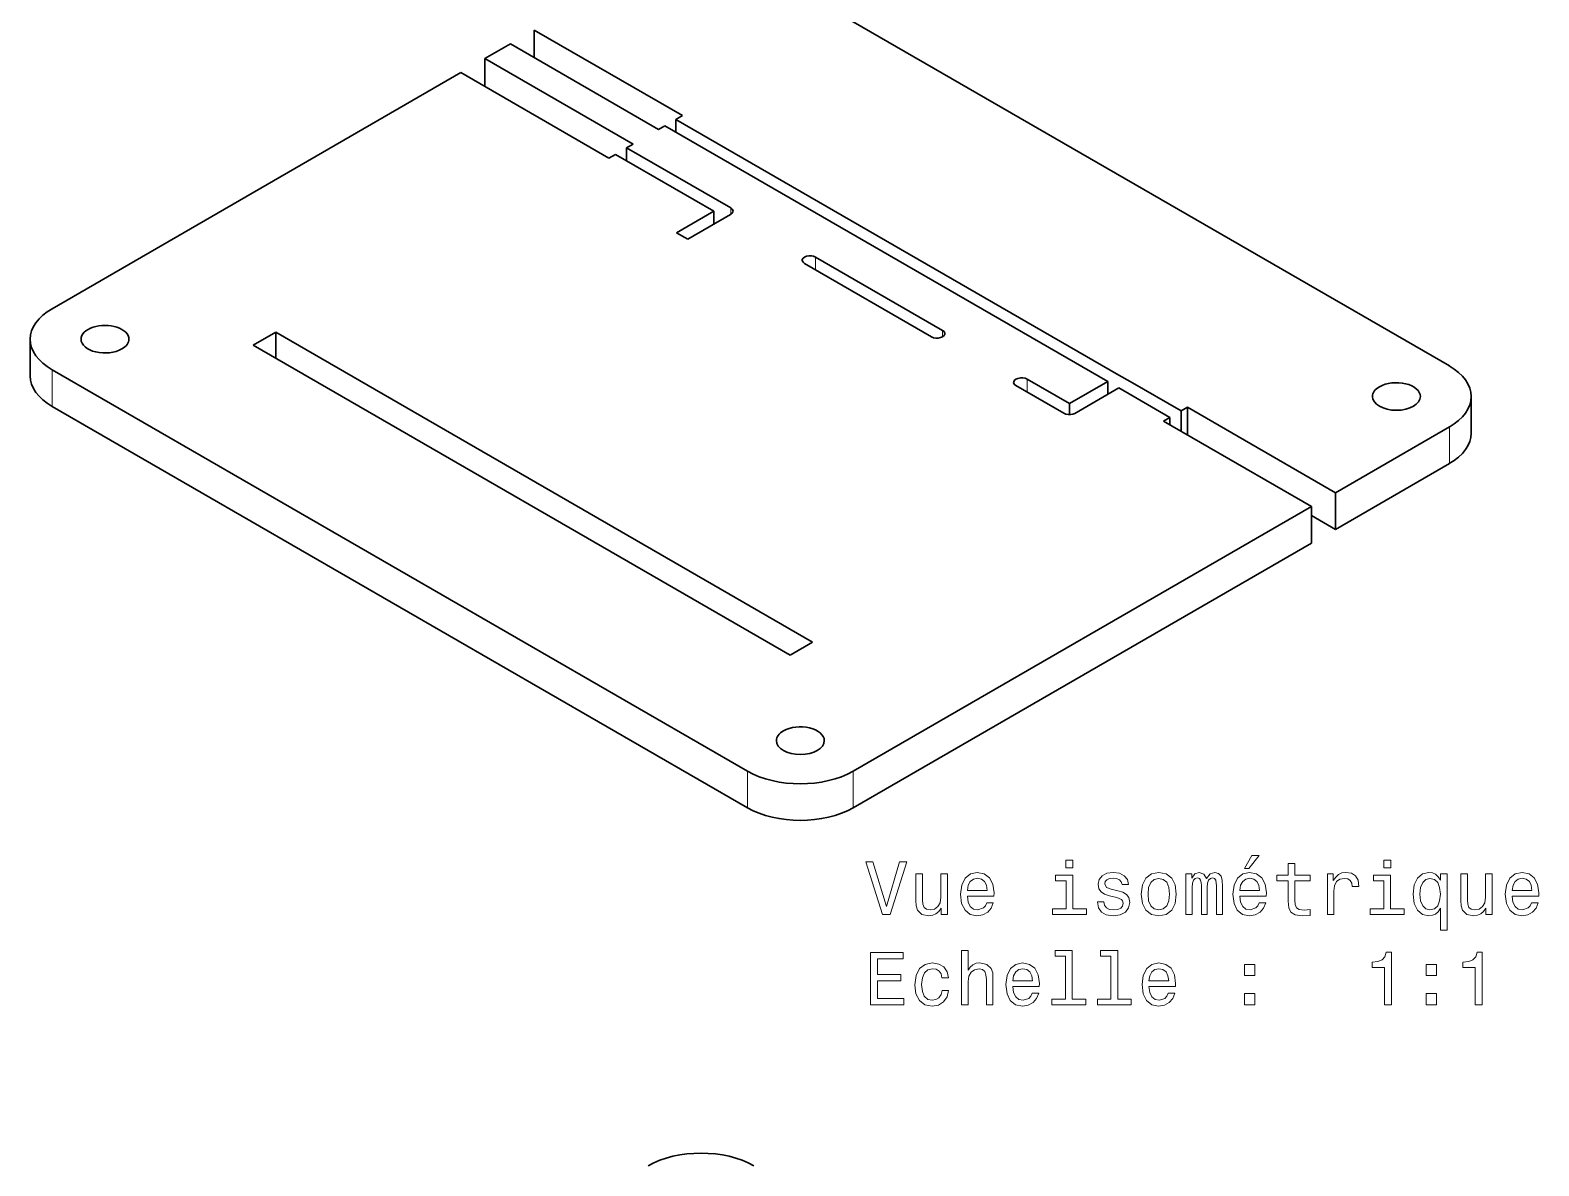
# Model space of a CAD drawing. Extents: x -131 to 1002, y -402 to 783.
# Drawn here: x 669 to 769.9, y 485 to 560.9 of the extents above; entities that cross this region are included whole.
import ezdxf

# ---------------------------------------------------------------- set-up
doc = ezdxf.new("R2010")
doc.units = 0

msp = doc.modelspace()

# ---------------------------------------------------------------- linework, layer by layer
at = {"color": 7, "lineweight": 35}
for p, q in [((763.91, 538.48), (717.41, 565.33)), ((697.81, 558.1), (670.47, 542.31)), ((741.81, 537.87), (712.19, 554.97)), ((711.44, 554.54), (741.06, 537.44)), ((721.33, 520.02), (685.43, 540.74)), ((683.93, 539.87), (719.83, 519.15)), ((670.47, 538.23), (716.97, 511.39)), ((670.47, 535.78), (716.97, 508.94)), ((724.04, 511.39), (754.69, 529.08)), ((724.04, 508.94), (754.69, 526.63))]:
    msp.add_line(p, q, dxfattribs=at)
at = {"color": 7, "lineweight": 35, "ltscale": 0.285779}
for p, q in [((702.72, 560.93), (712.62, 555.22)), ((699.42, 559.03), (709.32, 553.31))]:
    msp.add_line(p, q, dxfattribs=at)
at = {"color": 7, "lineweight": 35, "ltscale": 0.046301}
for p, q in [((702.72, 559.08), (702.72, 560.93)), ((699.42, 557.17), (699.42, 559.03))]:
    msp.add_line(p, q, dxfattribs=at)
at = {"color": 7, "lineweight": 35, "ltscale": 0.049001}
msp.add_line((701.12, 560.01), (699.42, 559.03), dxfattribs=at)
at = {"color": 7, "lineweight": 35, "ltscale": 0.285777}
for p, q in [((701.12, 560.01), (711.02, 554.29)), ((697.81, 558.1), (707.71, 552.38))]:
    msp.add_line(p, q, dxfattribs=at)
at = {"color": 7, "lineweight": 35, "ltscale": 0.012356}
for p, q in [((712.19, 554.97), (712.62, 555.22)), ((746.39, 535.72), (745.97, 535.47))]:
    msp.add_line(p, q, dxfattribs=at)
at = {"color": 7, "lineweight": 35, "ltscale": 0.021603}
for p, q in [((712.19, 554.11), (712.19, 554.97)), ((708.89, 552.2), (708.89, 553.06)), ((714.73, 547.97), (714.73, 548.83)), ((742.56, 537.44), (741.81, 537.87)), ((741.06, 536.57), (741.06, 537.44))]:
    msp.add_line(p, q, dxfattribs=at)
at = {"color": 7, "lineweight": 35, "ltscale": 0.012342}
msp.add_line((711.02, 554.29), (711.44, 554.54), dxfattribs=at)
at = {"color": 7, "lineweight": 35, "ltscale": 0.012349}
msp.add_line((708.89, 553.06), (709.32, 553.31), dxfattribs=at)
at = {"color": 7, "lineweight": 35, "ltscale": 0.200898}
msp.add_line((715.85, 549.05), (708.89, 553.06), dxfattribs=at)
at = {"color": 7, "lineweight": 35, "ltscale": 0.01235}
msp.add_line((707.71, 552.38), (708.14, 552.63), dxfattribs=at)
at = {"color": 7, "lineweight": 35, "ltscale": 0.190097}
msp.add_line((708.14, 552.63), (714.73, 548.83), dxfattribs=at)
at = {"color": 7, "lineweight": 35, "ltscale": 0.072046}
msp.add_line((714.73, 548.83), (712.23, 547.39), dxfattribs=at)
at = {"color": 7, "lineweight": 13, "ltscale": 0.010829}
msp.add_line((715.85, 548.61), (715.85, 549.05), dxfattribs=at)
at = {"color": 7, "lineweight": 35, "ltscale": 0.082552}
msp.add_line((712.98, 546.96), (715.84, 548.61), dxfattribs=at)
at = {"color": 7, "lineweight": 35, "ltscale": 0.000279219}
msp.add_line((715.84, 548.61), (715.85, 548.61), dxfattribs=at)
at = {"color": 7, "lineweight": 35, "ltscale": 0.021604}
msp.add_line((712.23, 547.39), (712.98, 546.96), dxfattribs=at)
at = {"color": 7, "lineweight": 35, "ltscale": 0.244949}
for p, q in [((720.79, 545.33), (729.27, 540.43)), ((730.02, 540.86), (721.53, 545.76))]:
    msp.add_line(p, q, dxfattribs=at)
at = {"color": 7, "lineweight": 13, "ltscale": 0.021603}
for p, q in [((721.53, 544.9), (721.53, 545.76)), ((735.68, 536.73), (735.68, 537.6))]:
    msp.add_line(p, q, dxfattribs=at)
at = {"color": 7, "lineweight": 35, "ltscale": 0.043305}
for p, q in [((685.43, 540.74), (683.93, 539.87)), ((719.83, 519.15), (721.33, 520.02))]:
    msp.add_line(p, q, dxfattribs=at)
at = {"color": 7, "lineweight": 35, "ltscale": 0.043306}
msp.add_line((685.43, 539.01), (685.43, 540.74), dxfattribs=at)
at = {"color": 7, "lineweight": 13, "ltscale": 0.010802}
msp.add_line((730.02, 540.43), (730.02, 540.86), dxfattribs=at)
at = {"color": 7, "lineweight": 35, "ltscale": 0.061237}
for p, q in [((669.01, 537.82), (669.01, 540.27)), ((754.69, 526.63), (754.69, 529.08))]:
    msp.add_line(p, q, dxfattribs=at)
at = {"color": 7, "lineweight": 13, "ltscale": 0.061237}
for p, q in [((670.47, 538.23), (670.47, 535.78)), ((716.97, 511.39), (716.97, 508.94)), ((724.04, 511.39), (724.04, 508.94))]:
    msp.add_line(p, q, dxfattribs=at)
at = {"color": 7, "lineweight": 35, "ltscale": 0.092495}
msp.add_line((734.93, 537.17), (738.13, 535.32), dxfattribs=at)
at = {"color": 7, "lineweight": 35, "ltscale": 0.081693}
msp.add_line((738.51, 535.96), (735.68, 537.6), dxfattribs=at)
at = {"color": 7, "lineweight": 35, "ltscale": 0.073691}
msp.add_line((741.06, 537.44), (738.51, 535.96), dxfattribs=at)
at = {"color": 7, "lineweight": 35, "ltscale": 0.084675}
msp.add_line((738.87, 535.31), (741.81, 537.01), dxfattribs=at)
at = {"color": 7, "lineweight": 35, "ltscale": 0.098423}
for p, q in [((741.81, 537.01), (745.22, 535.04)), ((745.97, 535.47), (742.56, 537.44))]:
    msp.add_line(p, q, dxfattribs=at)
at = {"color": 7, "lineweight": 35, "ltscale": 0.018433}
msp.add_line((738.51, 535.23), (738.51, 535.96), dxfattribs=at)
at = {"color": 7, "lineweight": 35, "ltscale": 0.285677}
msp.add_line((746.39, 535.72), (756.29, 530), dxfattribs=at)
at = {"color": 7, "lineweight": 35, "ltscale": 0.0463}
msp.add_line((746.39, 533.86), (746.39, 535.72), dxfattribs=at)
at = {"color": 7, "lineweight": 35, "ltscale": 0.061238}
for p, q in [((765.37, 533.99), (765.37, 536.44)), ((756.29, 527.55), (756.29, 530))]:
    msp.add_line(p, q, dxfattribs=at)
at = {"color": 7, "lineweight": 35, "ltscale": 0.012341}
msp.add_line((745.22, 535.04), (744.79, 534.79), dxfattribs=at)
at = {"color": 7, "lineweight": 35, "ltscale": 0.285675}
msp.add_line((744.79, 534.79), (754.69, 529.08), dxfattribs=at)
at = {"color": 7, "lineweight": 35, "ltscale": 0.012343}
msp.add_line((745.22, 534.54), (745.22, 535.04), dxfattribs=at)
at = {"color": 7, "lineweight": 35, "ltscale": 0.033946}
msp.add_line((745.97, 534.11), (745.97, 535.47), dxfattribs=at)
at = {"color": 7, "lineweight": 35, "ltscale": 0.219944}
for p, q in [((756.29, 530), (763.91, 534.4)), ((756.29, 527.55), (763.91, 531.95))]:
    msp.add_line(p, q, dxfattribs=at)
at = {"color": 7, "lineweight": 13, "ltscale": 0.061238}
msp.add_line((763.91, 534.4), (763.91, 531.95), dxfattribs=at)
at = {"color": 7, "lineweight": 35, "ltscale": 0.046306}
msp.add_line((756.29, 527.55), (754.69, 528.48), dxfattribs=at)
at = {"color": 7, "lineweight": 35}
for points in [[(716.01, 548.83), (715.99, 548.9), (715.95, 548.97), (715.85, 549.05)], [(715.85, 548.61), (715.95, 548.69), (716, 548.78), (716.01, 548.83)], [(721.53, 545.76), (721.4, 545.82), (721.24, 545.85), (721.08, 545.85), (720.92, 545.82), (720.79, 545.76)], [(720.79, 545.76), (720.69, 545.68), (720.64, 545.59), (720.63, 545.55)], [(720.63, 545.55), (720.65, 545.48), (720.69, 545.41), (720.79, 545.33)], [(730.18, 540.65), (730.16, 540.72), (730.12, 540.79), (730.02, 540.86)], [(729.27, 540.43), (729.41, 540.37), (729.57, 540.35), (729.73, 540.35), (729.89, 540.38), (730.02, 540.43)], [(730.02, 540.43), (730.12, 540.51), (730.17, 540.6), (730.18, 540.65)], [(734.93, 537.6), (734.83, 537.52), (734.78, 537.43), (734.77, 537.38)], [(734.77, 537.38), (734.79, 537.31), (734.83, 537.24), (734.93, 537.17)], [(735.68, 537.6), (735.54, 537.66), (735.38, 537.68), (735.22, 537.68), (735.06, 537.65), (734.93, 537.6)], [(738.13, 535.32), (738.27, 535.26), (738.42, 535.23), (738.59, 535.23), (738.74, 535.26), (738.87, 535.31)]]:
    msp.add_lwpolyline(points, dxfattribs=at)
at = {"color": 7, "lineweight": 13}
for points in [[(738.73, 505.43), (738.27, 505.43), (738.27, 504.93), (738.73, 504.93)], [(750.2, 504.89), (750.5, 504.89), (751.2, 505.75), (750.71, 505.75)], [(759.99, 505.43), (759.52, 505.43), (759.52, 504.93), (759.99, 504.93)], [(727.14, 505.32), (726.26, 502.34), (725.36, 505.32), (724.88, 505.32), (726.01, 501.81), (726.52, 501.81), (727.62, 505.32)], [(730.34, 504.52), (729.9, 504.52), (729.9, 502.96), (729.85, 502.59), (729.7, 502.33), (729.48, 502.17), (729.18, 502.12), (728.94, 502.16), (728.79, 502.28), (728.7, 502.49), (728.68, 502.78), (728.68, 504.52), (728.24, 504.52), (728.24, 502.74), (728.25, 502.38), (728.35, 502.09), (728.64, 501.81), (729.11, 501.72), (729.36, 501.75), (729.58, 501.84), (729.77, 502), (729.92, 502.23), (729.92, 501.81), (730.34, 501.81)], [(731.68, 503.04), (733.45, 503.04), (733.46, 503.25), (733.38, 503.83), (733.16, 504.26), (732.8, 504.52), (732.33, 504.62), (731.88, 504.52), (731.52, 504.23), (731.3, 503.77), (731.22, 503.17), (731.29, 502.55), (731.52, 502.1), (731.87, 501.81), (732.32, 501.72), (732.71, 501.78), (733.04, 501.95), (733.27, 502.23), (733.41, 502.59), (732.97, 502.59), (732.88, 502.39), (732.75, 502.24), (732.38, 502.12), (732.09, 502.17), (731.87, 502.35), (731.73, 502.64), (731.68, 503.02)], [(738.72, 502.19), (738.72, 504.43), (737.58, 504.43), (737.58, 504.05), (738.28, 504.05), (738.28, 502.19), (737.37, 502.19), (737.37, 501.81), (739.64, 501.81), (739.64, 502.19)], [(741.73, 503.39), (741.3, 503.49), (740.98, 503.61), (740.87, 503.85), (740.9, 504.01), (741.01, 504.13), (741.18, 504.21), (741.43, 504.24), (741.66, 504.21), (741.85, 504.12), (741.97, 503.98), (742.02, 503.8), (742.46, 503.8), (742.46, 503.81), (742.38, 504.14), (742.17, 504.4), (741.85, 504.56), (741.43, 504.62), (741, 504.56), (740.69, 504.39), (740.49, 504.14), (740.43, 503.83), (740.47, 503.53), (740.62, 503.32), (740.85, 503.16), (741.19, 503.06), (741.68, 502.94), (741.98, 502.81), (742.06, 502.71), (742.09, 502.56), (742.05, 502.37), (741.93, 502.23), (741.73, 502.14), (741.47, 502.11), (741.19, 502.14), (740.99, 502.25), (740.85, 502.42), (740.8, 502.66), (740.37, 502.66), (740.44, 502.25), (740.65, 501.96), (740.97, 501.78), (741.43, 501.72), (741.9, 501.78), (742.25, 501.96), (742.46, 502.24), (742.54, 502.61), (742.48, 502.93), (742.33, 503.14), (742.07, 503.29)], [(743.3, 503.16), (743.38, 502.55), (743.62, 502.1), (743.98, 501.81), (744.48, 501.72), (744.97, 501.81), (745.34, 502.09), (745.57, 502.54), (745.65, 503.16), (745.57, 503.78), (745.34, 504.24), (744.97, 504.52), (744.48, 504.62), (743.98, 504.52), (743.62, 504.23), (743.38, 503.78)], [(746.29, 501.81), (746.7, 501.81), (746.7, 503.62), (746.73, 503.9), (746.8, 504.09), (746.92, 504.21), (747.07, 504.25), (747.19, 504.21), (747.27, 504.11), (747.31, 503.94), (747.33, 503.71), (747.33, 501.81), (747.71, 501.81), (747.71, 503.62), (747.74, 503.89), (747.81, 504.09), (747.93, 504.21), (748.08, 504.25), (748.21, 504.21), (748.29, 504.11), (748.34, 503.71), (748.34, 501.81), (748.75, 501.81), (748.75, 503.68), (748.72, 504.07), (748.64, 504.37), (748.48, 504.55), (748.22, 504.62), (747.91, 504.52), (747.67, 504.22), (747.48, 504.51), (747.17, 504.62), (746.88, 504.52), (746.69, 504.23), (746.69, 504.52), (746.29, 504.52)], [(749.9, 503.04), (751.67, 503.04), (751.68, 503.25), (751.59, 503.83), (751.37, 504.26), (751.02, 504.52), (750.55, 504.62), (750.09, 504.52), (749.74, 504.23), (749.51, 503.77), (749.43, 503.17), (749.51, 502.55), (749.73, 502.1), (750.08, 501.81), (750.54, 501.72), (750.93, 501.78), (751.25, 501.95), (751.49, 502.23), (751.63, 502.59), (751.19, 502.59), (751.1, 502.39), (750.96, 502.24), (750.59, 502.12), (750.3, 502.17), (750.09, 502.35), (749.95, 502.64), (749.9, 503.02)], [(753.14, 504.05), (753.14, 502.7), (753.17, 502.26), (753.31, 501.95), (753.59, 501.78), (754.07, 501.72), (754.6, 501.74), (754.6, 502.13), (754.21, 502.1), (753.86, 502.14), (753.68, 502.26), (753.6, 502.47), (753.58, 502.77), (753.58, 504.05), (754.6, 504.05), (754.6, 504.43), (753.58, 504.43), (753.58, 505.22), (753.14, 505.22), (753.14, 504.43), (752.37, 504.43), (752.37, 504.05)], [(755.75, 501.81), (756.19, 501.81), (756.19, 503.36), (756.23, 503.73), (756.37, 504), (756.59, 504.16), (756.89, 504.22), (757.11, 504.18), (757.28, 504.08), (757.38, 503.91), (757.41, 503.68), (757.86, 503.68), (757.8, 504.09), (757.64, 504.38), (757.36, 504.56), (756.98, 504.62), (756.72, 504.58), (756.5, 504.48), (756.31, 504.3), (756.15, 504.07), (756.15, 504.52), (755.75, 504.52)], [(759.97, 502.19), (759.97, 504.43), (758.83, 504.43), (758.83, 504.05), (759.53, 504.05), (759.53, 502.19), (758.62, 502.19), (758.62, 501.81), (760.89, 501.81), (760.89, 502.19)], [(763.32, 504.1), (763.16, 504.33), (762.98, 504.49), (762.78, 504.58), (762.54, 504.62), (762.11, 504.52), (761.78, 504.23), (761.56, 503.78), (761.48, 503.17), (761.56, 502.55), (761.78, 502.1), (762.11, 501.81), (762.54, 501.72), (762.78, 501.75), (762.98, 501.83), (763.15, 501.99), (763.32, 502.23), (763.32, 500.76), (763.76, 500.76), (763.76, 504.52), (763.32, 504.52)], [(766.78, 504.52), (766.33, 504.52), (766.33, 502.96), (766.28, 502.59), (766.13, 502.33), (765.91, 502.17), (765.61, 502.12), (765.37, 502.16), (765.22, 502.28), (765.14, 502.49), (765.12, 502.78), (765.12, 504.52), (764.67, 504.52), (764.67, 502.74), (764.69, 502.38), (764.78, 502.09), (765.08, 501.81), (765.54, 501.72), (765.8, 501.75), (766.01, 501.84), (766.2, 502), (766.35, 502.23), (766.35, 501.81), (766.78, 501.81)], [(768.11, 503.04), (769.89, 503.04), (769.89, 503.25), (769.81, 503.83), (769.59, 504.26), (769.24, 504.52), (768.77, 504.62), (768.31, 504.52), (767.96, 504.23), (767.73, 503.77), (767.65, 503.17), (767.72, 502.55), (767.95, 502.1), (768.3, 501.81), (768.75, 501.72), (769.15, 501.78), (769.47, 501.95), (769.71, 502.23), (769.84, 502.59), (769.4, 502.59), (769.31, 502.39), (769.18, 502.24), (768.81, 502.12), (768.52, 502.17), (768.3, 502.35), (768.16, 502.64), (768.11, 503.02)], [(731.68, 503.41), (731.73, 503.76), (731.87, 504.02), (732.08, 504.17), (732.35, 504.23), (732.62, 504.17), (732.82, 504.02), (732.95, 503.76), (733, 503.41)], [(743.76, 503.17), (743.8, 503.62), (743.94, 503.95), (744.17, 504.15), (744.48, 504.22), (744.78, 504.15), (745.01, 503.96), (745.15, 503.62), (745.2, 503.17), (745.15, 502.71), (745.01, 502.38), (744.78, 502.18), (744.48, 502.11), (744.17, 502.18), (743.94, 502.38), (743.8, 502.71)], [(749.9, 503.41), (749.95, 503.76), (750.09, 504.02), (750.29, 504.17), (750.57, 504.23), (750.83, 504.17), (751.04, 504.02), (751.17, 503.76), (751.21, 503.41)], [(761.94, 503.17), (761.98, 503.62), (762.13, 503.95), (762.34, 504.15), (762.61, 504.22), (762.91, 504.15), (763.13, 503.95), (763.26, 503.62), (763.31, 503.17), (763.26, 502.71), (763.13, 502.38), (762.91, 502.18), (762.61, 502.12), (762.34, 502.18), (762.13, 502.38), (761.98, 502.72)], [(768.11, 503.41), (768.17, 503.76), (768.3, 504.02), (768.51, 504.17), (768.78, 504.23), (769.05, 504.17), (769.26, 504.02), (769.38, 503.76), (769.43, 503.41)], [(731.29, 495.77), (731.73, 495.77), (731.73, 497.33), (731.78, 497.69), (731.93, 497.95), (732.15, 498.11), (732.46, 498.17), (732.7, 498.12), (732.85, 497.99), (732.92, 497.76), (732.95, 497.46), (732.95, 495.77), (733.39, 495.77), (733.39, 497.55), (733.37, 497.9), (733.28, 498.2), (732.99, 498.47), (732.52, 498.57), (732.27, 498.54), (732.05, 498.44), (731.87, 498.29), (731.73, 498.08), (731.73, 499.39), (731.29, 499.39)], [(738.25, 499.01), (738.25, 496.14), (737.33, 496.14), (737.33, 495.77), (739.6, 495.77), (739.6, 496.14), (738.69, 496.14), (738.69, 499.39), (737.55, 499.39), (737.55, 499.01)], [(741.28, 499.01), (741.28, 496.14), (740.37, 496.14), (740.37, 495.77), (742.63, 495.77), (742.63, 496.14), (741.73, 496.14), (741.73, 499.39), (740.59, 499.39), (740.59, 499.01)], [(725.2, 495.77), (727.42, 495.77), (727.42, 496.19), (725.67, 496.19), (725.67, 497.38), (727.23, 497.38), (727.23, 497.79), (725.67, 497.79), (725.67, 498.84), (727.38, 498.84), (727.38, 499.27), (725.2, 499.27)], [(729.98, 497.58), (730.42, 497.58), (730.33, 497.98), (730.11, 498.3), (729.77, 498.49), (729.33, 498.57), (728.85, 498.47), (728.48, 498.19), (728.25, 497.73), (728.17, 497.11), (728.24, 496.5), (728.47, 496.05), (728.83, 495.77), (729.32, 495.67), (729.75, 495.75), (730.09, 495.96), (730.32, 496.29), (730.42, 496.73), (730, 496.73), (729.92, 496.45), (729.78, 496.24), (729.58, 496.11), (729.33, 496.07), (729.03, 496.13), (728.8, 496.34), (728.67, 496.66), (728.62, 497.13), (728.67, 497.58), (728.81, 497.91), (729.04, 498.11), (729.33, 498.18), (729.6, 498.14), (729.79, 498.02), (729.92, 497.83)], [(734.72, 496.99), (736.49, 496.99), (736.5, 497.2), (736.41, 497.78), (736.19, 498.21), (735.84, 498.47), (735.37, 498.57), (734.91, 498.47), (734.56, 498.19), (734.33, 497.73), (734.25, 497.12), (734.33, 496.5), (734.55, 496.05), (734.9, 495.77), (735.36, 495.67), (735.75, 495.74), (736.07, 495.91), (736.31, 496.18), (736.45, 496.54), (736.01, 496.54), (735.92, 496.34), (735.78, 496.19), (735.41, 496.07), (735.12, 496.12), (734.91, 496.3), (734.77, 496.59), (734.72, 496.98)], [(743.82, 496.99), (745.6, 496.99), (745.6, 497.2), (745.52, 497.78), (745.3, 498.21), (744.95, 498.47), (744.48, 498.57), (744.02, 498.47), (743.67, 498.19), (743.44, 497.73), (743.36, 497.12), (743.43, 496.5), (743.66, 496.05), (744.01, 495.77), (744.46, 495.67), (744.86, 495.74), (745.18, 495.91), (745.42, 496.18), (745.55, 496.54), (745.11, 496.54), (745.02, 496.34), (744.89, 496.19), (744.52, 496.07), (744.23, 496.12), (744.02, 496.3), (743.87, 496.59), (743.82, 496.98)], [(750.2, 497.72), (750.9, 497.72), (750.9, 498.47), (750.2, 498.47)], [(759.57, 495.77), (760.03, 495.77), (760.03, 499.29), (759.68, 499.29), (759.59, 498.98), (759.41, 498.78), (759.13, 498.66), (758.75, 498.62), (758.75, 498.26), (759.57, 498.26)], [(762.35, 497.72), (763.04, 497.72), (763.04, 498.47), (762.35, 498.47)], [(765.64, 495.77), (766.1, 495.77), (766.1, 499.29), (765.76, 499.29), (765.67, 498.98), (765.48, 498.78), (765.21, 498.66), (764.82, 498.62), (764.82, 498.26), (765.64, 498.26)], [(734.72, 497.36), (734.77, 497.71), (734.91, 497.97), (735.11, 498.13), (735.39, 498.18), (735.65, 498.13), (735.86, 497.97), (735.99, 497.71), (736.03, 497.36)], [(743.82, 497.36), (743.88, 497.71), (744.02, 497.97), (744.22, 498.13), (744.49, 498.18), (744.76, 498.13), (744.97, 497.97), (745.09, 497.71), (745.14, 497.36)], [(750.2, 495.77), (750.9, 495.77), (750.9, 496.52), (750.2, 496.52)], [(762.35, 495.77), (763.04, 495.77), (763.04, 496.52), (762.35, 496.52)]]:
    msp.add_lwpolyline(points, close=True, dxfattribs=at)
at = {"color": 7, "lineweight": 35}
for centre, major_axis, start_param, end_param in [((674.01, 540.27), (5, 0), 2.356194, 3.141593), ((674.01, 540.27), (1.6, 0), 6.283185, 9.424778), ((674.01, 540.27), (5, 0), 3.141593, 3.926991), ((674.01, 540.27), (1.6, 0), 3.141593, 5.497787), ((674.01, 540.27), (1.6, 0), 5.497787, 6.283185), ((674.01, 537.82), (5, 0), 3.141593, 3.926991), ((760.37, 536.44), (5, 0), 6.283185, 7.068583), ((760.37, 536.44), (1.6, 0), 2.356194, 3.141593), ((760.37, 536.44), (1.6, 0), 0, 2.356194), ((760.37, 536.44), (1.6, 0), 3.141593, 6.283185), ((760.37, 536.44), (5, 0), 5.497787, 6.283185), ((760.37, 533.99), (5, 0), 5.497787, 6.283185), ((720.51, 513.43), (1.6, 0), 2.356194, 3.141593), ((720.51, 513.43), (1.6, 0), 0, 2.356194), ((720.51, 513.43), (1.6, 0), 3.141593, 6.283185), ((720.51, 513.43), (5, 0), 3.926991, 5.497787), ((720.51, 510.98), (5, 0), 3.926991, 5.497787), ((713.87, 482.96), (5, 0), 0.785398, 2.356194)]:
    msp.add_ellipse(centre, major_axis=major_axis, ratio=0.57735, start_param=start_param, end_param=end_param, dxfattribs=at)

doc.saveas('drawing.dxf')
